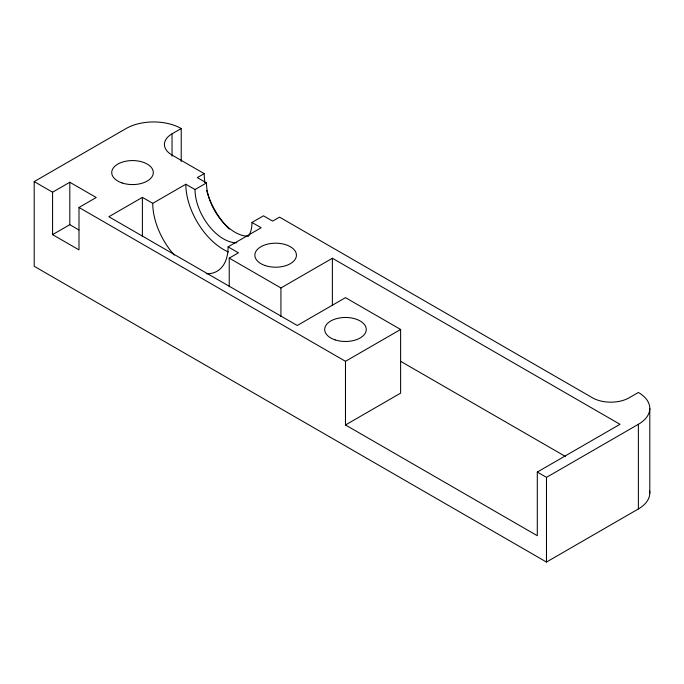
<?xml version="1.0" encoding="UTF-8"?>
<svg xmlns="http://www.w3.org/2000/svg" width="684" height="684" viewBox="0 0 684 684"><rect width="100%" height="100%" fill="white"/><g stroke="black" fill="none" stroke-linecap="round" stroke-linejoin="round"><path stroke-width="1.03" d="M649.655 491.069A38.988 22.512 0 0 1 638.377 508.939L546.49 562.051L34.2 266.29L34.2 181.593L126.087 128.541A38.988 22.512 0 0 1 181.226 128.541L181.226 161.433M52.574 192.204L69.811 182.252L96.23 197.505L78.993 207.457L78.993 249.891L52.574 234.638L52.574 192.204L34.2 181.593M172.035 156.123L172.035 133.842L181.226 128.541M52.574 234.638L69.811 224.694L78.916 229.952M174.258 255.064A53.284 30.763 60 0 1 152.737 203.345L142.4 197.377L108.859 216.734L297.241 325.498L345.48 297.643L400.61 329.474L400.61 393.138L345.48 424.969L345.48 361.306L78.993 207.457M152.737 203.345L185.817 184.244L195.008 189.545A40.288 23.256 60 0 0 236.809 242.76M204.926 182.551A53.284 30.763 60 0 1 204.2 173.633L197.308 177.609L206.491 182.919A40.288 23.256 60 0 0 248.301 236.125M195.008 189.545L206.491 182.919M248.677 235.912A40.288 23.256 60 0 0 251.977 222.445L263.468 215.811L272.659 221.112L279.551 217.136L592.438 397.78A25.992 15.005 0 0 0 629.194 397.78L638.377 392.471A38.988 22.512 0 0 1 638.377 424.302L638.377 508.939M206.346 273.711A53.284 30.763 60 0 0 228.088 246.847L261.168 227.746L251.977 222.445M229.234 286.767L229.234 258.116L238.425 252.815L228.088 246.847M229.234 258.116L280.927 287.964L332.381 258.253L620.003 424.302L537.299 472.054L537.299 535.717L345.48 424.969M345.48 361.306L400.61 329.474M537.299 472.054L546.49 477.355L638.377 424.302M204.2 173.633L172.035 155.063A25.992 15.005 0 0 1 172.035 133.842M400.824 361.426L565.437 456.467M649.8 408.391L649.8 493.027M546.49 477.355L546.49 562.051M332.381 258.253L332.381 304.936M280.927 287.964L280.927 316.606M142.4 197.377L142.4 236.63M69.811 182.252L69.811 224.694M229.234 229.072A53.284 30.763 60 0 1 206.645 190.468M228.413 251.968A53.284 30.763 60 0 1 185.817 184.244M265.247 265.597A20.794 12.004 0 0 0 296.437 255.2A20.794 12.004 0 0 0 265.247 244.804A20.794 12.004 0 0 0 265.247 265.597M122.128 182.97A20.794 12.004 0 0 0 153.319 172.573A20.794 12.004 0 0 0 122.128 162.176A20.794 12.004 0 0 0 122.128 182.97M335.083 339.871A20.794 12.004 0 0 0 366.273 329.474A20.794 12.004 0 0 0 335.083 319.077A20.794 12.004 0 0 0 335.083 339.871"/></g></svg>
